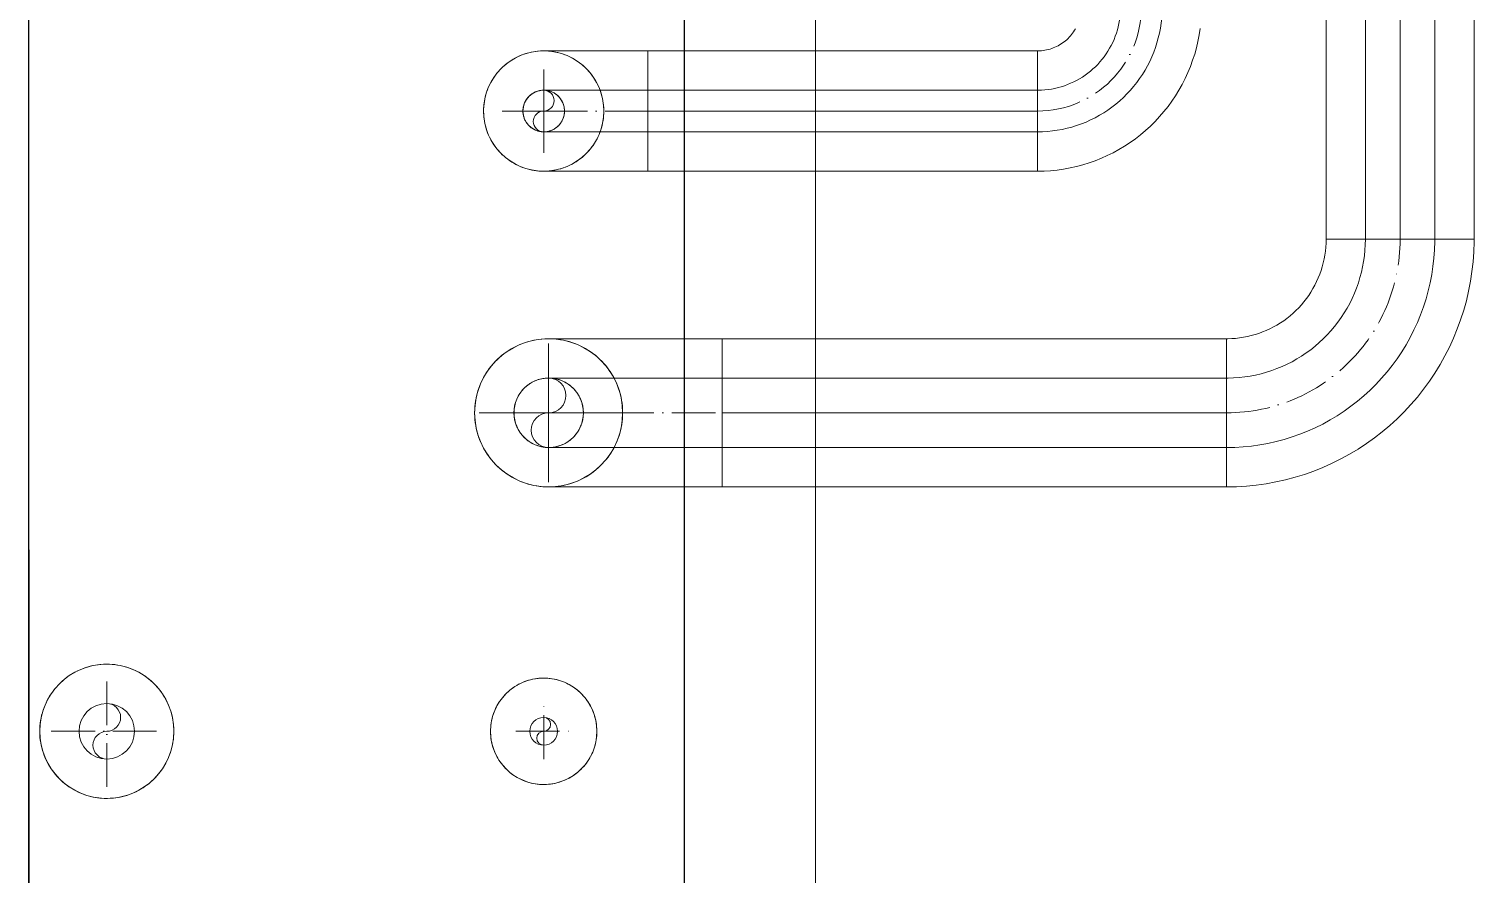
# Model space of a CAD drawing. Header units: millimetres. Extents: x -88595 to 880822, y -1054509 to -148035.
# Drawn here: x 416583.3 to 416914, y -273631.1 to -273437.8 of the extents above; entities that cross this region are included whole.
import ezdxf

# ---------------------------------------------------------------- set-up
doc = ezdxf.new("R2010")
doc.units = ezdxf.units.MM
for name, pattern in [('$0$ADSK_Осевая', [14, 10, -2, 0, -2]), ('$7$ADSK_Осевая', [14, 10, -2, 0, -2]), ('$8$ADSK_Осевая', [14, 10, -2, 0, -2]), ('ADSK_Линия сетки', [25, 20, -2.5, 0, -2.5])]:
    doc.linetypes.add(name, pattern=pattern)
for name, color, linetype, lineweight in [('Изоляция', 7, 'Continuous', 18), ('Оборудование', 7, 'Continuous', 18), ('Оси', 7, 'Continuous', 9), ('Трубопровод', 7, 'Continuous', 18), ('Трубопроводы', 7, 'Continuous', 18)]:
    doc.layers.add(name, color=color, linetype=linetype, lineweight=lineweight)
doc.layers.add('П4', color=1, linetype='Continuous')

# ---------------------------------------------------------------- blocks, each defined once
blk = doc.blocks.new('$0$ADSK_МедьПайка_Отвод-гнутая труба - Отвод _гнутая труба_-V39-В_Координация_3 этаж ОВ3')
at = {"layer": 'Трубопроводы', "color": 190, "true_color": 0x8000ff}
for p, q in [((8020.22, 24339.32), (8020.22, 24334.56)), ((8020.22, 24334.56), (8020.22, 24329.8))]:
    blk.add_line(p, q, dxfattribs=at)
at = {"layer": 'Трубопроводы', "color": 190, "true_color": 0x8000ff, "flags": 128}
for points in [[(8020.22, 24339.32), (8021.18, 24339.32), (8022.13, 24339.32), (8023.07, 24339.32), (8024.02, 24339.32), (8024.95, 24339.32), (8025.88, 24339.32), (8026.8, 24339.32), (8027.71, 24339.32), (8028.61, 24339.32), (8029.49, 24339.32), (8030.36, 24339.32), (8031.22, 24339.32), (8032.05, 24339.32), (8032.87, 24339.32), (8033.66, 24339.32), (8034.44, 24339.32), (8035.19, 24339.32), (8035.92, 24339.32), (8036.62, 24339.32), (8037.3, 24339.32), (8037.95, 24339.32), (8038.57, 24339.32), (8039.16, 24339.32), (8039.72, 24339.32), (8040.25, 24339.32), (8040.75, 24339.32), (8041.22, 24339.32), (8041.65, 24339.32), (8042.04, 24339.32), (8042.41, 24339.32), (8042.73, 24339.32), (8043.03, 24339.32), (8043.28, 24339.32), (8043.5, 24339.32), (8043.68, 24339.32), (8043.82, 24339.32), (8043.93, 24339.32), (8043.99, 24339.32), (8044.02, 24339.32)], [(8039.26, 24334.56), (8039.27, 24334.75), (8039.28, 24334.94), (8039.3, 24335.13), (8039.33, 24335.32), (8039.36, 24335.51), (8039.4, 24335.69), (8039.45, 24335.88), (8039.51, 24336.06), (8039.57, 24336.24), (8039.64, 24336.42), (8039.72, 24336.59), (8039.8, 24336.76), (8039.89, 24336.93), (8039.99, 24337.09), (8040.1, 24337.25), (8040.21, 24337.4), (8040.32, 24337.55), (8040.45, 24337.7), (8040.57, 24337.84), (8040.71, 24337.98), (8040.85, 24338.11), (8040.99, 24338.23), (8041.14, 24338.35), (8041.29, 24338.46), (8041.45, 24338.57), (8041.62, 24338.67), (8041.78, 24338.76), (8041.95, 24338.85), (8042.12, 24338.93), (8042.3, 24339), (8042.48, 24339.06), (8042.66, 24339.12), (8042.84, 24339.17), (8043.03, 24339.22), (8043.22, 24339.25), (8043.4, 24339.28), (8043.59, 24339.3), (8043.78, 24339.32), (8043.97, 24339.32), (8044.02, 24339.32)], [(8044.02, 24339.32), (8044.22, 24339.32), (8044.41, 24339.31), (8044.59, 24339.29), (8044.78, 24339.26), (8044.97, 24339.23), (8045.16, 24339.19), (8045.34, 24339.14), (8045.52, 24339.08), (8045.7, 24339.02), (8045.88, 24338.95), (8046.05, 24338.87), (8046.22, 24338.78), (8046.39, 24338.69), (8046.55, 24338.59), (8046.71, 24338.49), (8046.87, 24338.38), (8047.02, 24338.26), (8047.16, 24338.14), (8047.3, 24338.01), (8047.44, 24337.88), (8047.57, 24337.74), (8047.69, 24337.59), (8047.81, 24337.45), (8047.92, 24337.29), (8048.03, 24337.13), (8048.13, 24336.97), (8048.22, 24336.81), (8048.31, 24336.64), (8048.39, 24336.46), (8048.46, 24336.29), (8048.53, 24336.11), (8048.59, 24335.93), (8048.64, 24335.74), (8048.68, 24335.56), (8048.72, 24335.37), (8048.74, 24335.18), (8048.77, 24334.99), (8048.78, 24334.8), (8048.78, 24334.61), (8048.78, 24334.56)], [(8044.02, 24329.8), (8043.83, 24329.81), (8043.64, 24329.82), (8043.46, 24329.84), (8043.27, 24329.86), (8043.08, 24329.9), (8042.89, 24329.94), (8042.71, 24329.99), (8042.53, 24330.04), (8042.35, 24330.11), (8042.17, 24330.18), (8042, 24330.25), (8041.83, 24330.34), (8041.66, 24330.43), (8041.5, 24330.53), (8041.34, 24330.63), (8041.18, 24330.74), (8041.03, 24330.86), (8040.89, 24330.98), (8040.75, 24331.11), (8040.61, 24331.25), (8040.48, 24331.38), (8040.36, 24331.53), (8040.24, 24331.68), (8040.13, 24331.83), (8040.02, 24331.99), (8039.92, 24332.15), (8039.83, 24332.32), (8039.74, 24332.49), (8039.66, 24332.66), (8039.59, 24332.84), (8039.52, 24333.02), (8039.46, 24333.2), (8039.41, 24333.38), (8039.37, 24333.57), (8039.33, 24333.75), (8039.31, 24333.94), (8039.28, 24334.13), (8039.27, 24334.32), (8039.27, 24334.51), (8039.26, 24334.56)], [(8048.78, 24334.56), (8048.78, 24334.37), (8048.77, 24334.18), (8048.75, 24333.99), (8048.72, 24333.8), (8048.69, 24333.62), (8048.65, 24333.43), (8048.6, 24333.25), (8048.54, 24333.06), (8048.48, 24332.88), (8048.41, 24332.71), (8048.33, 24332.53), (8048.25, 24332.36), (8048.16, 24332.2), (8048.06, 24332.03), (8047.95, 24331.87), (8047.84, 24331.72), (8047.73, 24331.57), (8047.6, 24331.42), (8047.48, 24331.28), (8047.34, 24331.15), (8047.2, 24331.02), (8047.06, 24330.89), (8046.91, 24330.77), (8046.75, 24330.66), (8046.6, 24330.56), (8046.43, 24330.46), (8046.27, 24330.36), (8046.1, 24330.28), (8045.93, 24330.2), (8045.75, 24330.13), (8045.57, 24330.06), (8045.39, 24330), (8045.21, 24329.95), (8045.02, 24329.91), (8044.83, 24329.87), (8044.65, 24329.84), (8044.46, 24329.82), (8044.27, 24329.81), (8044.08, 24329.8), (8044.02, 24329.8)], [(8044.02, 24329.8), (8044.01, 24329.8), (8043.95, 24329.8), (8043.85, 24329.8), (8043.72, 24329.8), (8043.55, 24329.8), (8043.34, 24329.8), (8043.1, 24329.8), (8042.82, 24329.8), (8042.5, 24329.8), (8042.15, 24329.8), (8041.76, 24329.8), (8041.34, 24329.8), (8040.88, 24329.8), (8040.39, 24329.8), (8039.87, 24329.8), (8039.31, 24329.8), (8038.73, 24329.8), (8038.12, 24329.8), (8037.48, 24329.8), (8036.81, 24329.8), (8036.11, 24329.8), (8035.39, 24329.8), (8034.64, 24329.8), (8033.87, 24329.8), (8033.08, 24329.8), (8032.27, 24329.8), (8031.44, 24329.8), (8030.59, 24329.8), (8029.73, 24329.8), (8028.85, 24329.8), (8027.96, 24329.8), (8027.05, 24329.8), (8026.13, 24329.8), (8025.2, 24329.8), (8024.27, 24329.8), (8023.33, 24329.8), (8022.38, 24329.8), (8021.43, 24329.8), (8020.48, 24329.8), (8020.22, 24329.8)]]:
    blk.add_lwpolyline(points, dxfattribs=at)
at = {"layer": 'Трубопроводы', "color": 190, "true_color": 0x8000ff}
for start, end in [(0, 180), (180, 0)]:
    blk.add_arc((8044.02, 24334.56), 4.76, start, end, dxfattribs=at)
blk = doc.blocks.new('$0$ADSK_МедьПайка_Отвод-гнутая труба - Отвод _гнутая труба_-V35-В_Координация_3 этаж ОВ3')
at = {"layer": 'Трубопроводы', "color": 190, "true_color": 0x8000ff}
for p, q in [((4.76, 23.8), (-4.76, 23.8)), ((4.76, 23.8), (-4.76, 23.8)), ((-23.8, 4.76), (-23.8, -4.76)), ((-23.8, 4.76), (-23.8, -4.76))]:
    blk.add_line(p, q, dxfattribs=at)
at = {"layer": 'Трубопроводы', "color": 190, "true_color": 0x8000ff, "flags": 128}
for points in [[(-23.8, -4.76), (-22.66, -4.74), (-21.52, -4.67), (-20.38, -4.55), (-19.25, -4.4), (-18.13, -4.19), (-17.01, -3.94), (-15.91, -3.65), (-14.82, -3.31), (-13.74, -2.93), (-12.68, -2.51), (-11.64, -2.04), (-10.61, -1.53), (-9.61, -0.98), (-8.63, -0.4), (-7.67, 0.23), (-6.74, 0.89), (-5.84, 1.59), (-4.97, 2.33), (-4.12, 3.1), (-3.31, 3.9), (-2.53, 4.74), (-1.79, 5.6), (-1.08, 6.5), (-0.4, 7.42), (0.23, 8.37), (0.83, 9.34), (1.39, 10.34), (1.91, 11.36), (2.38, 12.39), (2.82, 13.45), (3.21, 14.52), (3.56, 15.61), (3.87, 16.71), (4.13, 17.82), (4.34, 18.95), (4.52, 20.08), (4.64, 21.21), (4.72, 22.35), (4.76, 23.49), (4.76, 23.8)], [(-4.76, 23.8), (-4.78, 23.04), (-4.82, 22.28), (-4.9, 21.52), (-5, 20.77), (-5.14, 20.02), (-5.31, 19.27), (-5.5, 18.54), (-5.73, 17.81), (-5.98, 17.09), (-6.26, 16.39), (-6.57, 15.69), (-6.91, 15.01), (-7.28, 14.34), (-7.67, 13.69), (-8.09, 13.05), (-8.53, 12.43), (-9, 11.83), (-9.49, 11.25), (-10, 10.68), (-10.53, 10.14), (-11.09, 9.62), (-11.67, 9.13), (-12.27, 8.65), (-12.88, 8.2), (-13.51, 7.78), (-14.16, 7.38), (-14.83, 7.01), (-15.5, 6.66), (-16.2, 6.34), (-16.9, 6.05), (-17.62, 5.79), (-18.34, 5.56), (-19.07, 5.36), (-19.82, 5.18), (-20.56, 5.04), (-21.32, 4.92), (-22.07, 4.84), (-22.83, 4.78), (-23.59, 4.76), (-23.8, 4.76)]]:
    blk.add_lwpolyline(points, dxfattribs=at)
blk = doc.blocks.new('$0$ADSK_МедьПайка_Отвод-гнутая труба - Отвод _гнутая труба_-V40-В_Координация_3 этаж ОВ3')
at = {"layer": 'Трубопроводы', "color": 134, "true_color": 0x00a6a6}
for p, q in [((7964.32, 24272.5), (7964.32, 24264.56)), ((7964.32, 24264.56), (7964.32, 24256.62))]:
    blk.add_line(p, q, dxfattribs=at)
at = {"layer": 'Трубопроводы', "color": 134, "true_color": 0x00a6a6, "flags": 128}
for points in [[(7964.32, 24272.5), (7965.91, 24272.5), (7967.5, 24272.5), (7969.08, 24272.5), (7970.65, 24272.5), (7972.21, 24272.5), (7973.76, 24272.5), (7975.3, 24272.5), (7976.81, 24272.5), (7978.31, 24272.5), (7979.78, 24272.5), (7981.23, 24272.5), (7982.66, 24272.5), (7984.05, 24272.5), (7985.41, 24272.5), (7986.74, 24272.5), (7988.03, 24272.5), (7989.29, 24272.5), (7990.5, 24272.5), (7991.68, 24272.5), (7992.8, 24272.5), (7993.89, 24272.5), (7994.92, 24272.5), (7995.91, 24272.5), (7996.85, 24272.5), (7997.73, 24272.5), (7998.56, 24272.5), (7999.34, 24272.5), (8000.06, 24272.5), (8000.72, 24272.5), (8001.33, 24272.5), (8001.87, 24272.5), (8002.36, 24272.5), (8002.78, 24272.5), (8003.15, 24272.5), (8003.45, 24272.5), (8003.69, 24272.5), (8003.86, 24272.5), (8003.97, 24272.5), (8004.02, 24272.5)], [(7996.08, 24264.56), (7996.09, 24264.88), (7996.11, 24265.2), (7996.14, 24265.51), (7996.19, 24265.83), (7996.24, 24266.14), (7996.31, 24266.45), (7996.39, 24266.76), (7996.49, 24267.06), (7996.59, 24267.36), (7996.71, 24267.65), (7996.84, 24267.94), (7996.98, 24268.23), (7997.13, 24268.51), (7997.3, 24268.78), (7997.47, 24269.04), (7997.66, 24269.3), (7997.85, 24269.55), (7998.06, 24269.8), (7998.27, 24270.03), (7998.49, 24270.26), (7998.73, 24270.47), (7998.97, 24270.68), (7999.21, 24270.88), (7999.47, 24271.07), (7999.73, 24271.24), (8000.01, 24271.41), (8000.28, 24271.56), (8000.57, 24271.71), (8000.85, 24271.84), (8001.15, 24271.96), (8001.45, 24272.07), (8001.75, 24272.17), (8002.05, 24272.25), (8002.36, 24272.33), (8002.68, 24272.39), (8002.99, 24272.43), (8003.3, 24272.47), (8003.62, 24272.49), (8003.94, 24272.5), (8004.02, 24272.5)], [(8004.02, 24272.5), (8004.34, 24272.5), (8004.66, 24272.48), (8004.98, 24272.44), (8005.29, 24272.4), (8005.6, 24272.34), (8005.91, 24272.27), (8006.22, 24272.19), (8006.52, 24272.1), (8006.82, 24271.99), (8007.12, 24271.87), (8007.41, 24271.75), (8007.69, 24271.6), (8007.97, 24271.45), (8008.24, 24271.29), (8008.51, 24271.11), (8008.77, 24270.93), (8009.02, 24270.74), (8009.26, 24270.53), (8009.49, 24270.32), (8009.72, 24270.09), (8009.94, 24269.86), (8010.14, 24269.62), (8010.34, 24269.37), (8010.53, 24269.12), (8010.71, 24268.85), (8010.87, 24268.58), (8011.03, 24268.3), (8011.17, 24268.02), (8011.3, 24267.73), (8011.43, 24267.44), (8011.53, 24267.14), (8011.63, 24266.84), (8011.72, 24266.53), (8011.79, 24266.22), (8011.85, 24265.91), (8011.9, 24265.6), (8011.93, 24265.28), (8011.95, 24264.96), (8011.96, 24264.65), (8011.96, 24264.56)], [(8004.02, 24256.62), (8003.71, 24256.63), (8003.39, 24256.65), (8003.07, 24256.68), (8002.76, 24256.72), (8002.45, 24256.78), (8002.14, 24256.85), (8001.83, 24256.93), (8001.53, 24257.02), (8001.23, 24257.13), (8000.93, 24257.25), (8000.64, 24257.38), (8000.36, 24257.52), (8000.08, 24257.67), (7999.81, 24257.83), (7999.54, 24258.01), (7999.28, 24258.19), (7999.03, 24258.39), (7998.79, 24258.59), (7998.55, 24258.81), (7998.33, 24259.03), (7998.11, 24259.26), (7997.91, 24259.5), (7997.71, 24259.75), (7997.52, 24260.01), (7997.34, 24260.27), (7997.18, 24260.54), (7997.02, 24260.82), (7996.88, 24261.1), (7996.75, 24261.39), (7996.62, 24261.68), (7996.52, 24261.98), (7996.42, 24262.28), (7996.33, 24262.59), (7996.26, 24262.9), (7996.2, 24263.21), (7996.15, 24263.53), (7996.12, 24263.84), (7996.1, 24264.16), (7996.09, 24264.48), (7996.08, 24264.56)], [(8011.96, 24264.56), (8011.96, 24264.24), (8011.94, 24263.93), (8011.91, 24263.61), (8011.86, 24263.3), (8011.81, 24262.98), (8011.74, 24262.67), (8011.66, 24262.37), (8011.56, 24262.06), (8011.46, 24261.76), (8011.34, 24261.47), (8011.21, 24261.18), (8011.07, 24260.89), (8010.92, 24260.62), (8010.75, 24260.34), (8010.58, 24260.08), (8010.39, 24259.82), (8010.2, 24259.57), (8009.99, 24259.33), (8009.78, 24259.09), (8009.56, 24258.87), (8009.32, 24258.65), (8009.08, 24258.44), (8008.84, 24258.24), (8008.58, 24258.06), (8008.31, 24257.88), (8008.04, 24257.71), (8007.77, 24257.56), (8007.48, 24257.41), (8007.2, 24257.28), (8006.9, 24257.16), (8006.6, 24257.05), (8006.3, 24256.95), (8006, 24256.87), (8005.69, 24256.8), (8005.37, 24256.74), (8005.06, 24256.69), (8004.74, 24256.65), (8004.43, 24256.63), (8004.11, 24256.62), (8004.02, 24256.62)], [(8004.02, 24256.62), (8003.99, 24256.62), (8003.9, 24256.62), (8003.74, 24256.62), (8003.52, 24256.62), (8003.23, 24256.62), (8002.89, 24256.62), (8002.48, 24256.62), (8002.01, 24256.62), (8001.48, 24256.62), (8000.89, 24256.62), (8000.24, 24256.62), (7999.54, 24256.62), (7998.78, 24256.62), (7997.96, 24256.62), (7997.09, 24256.62), (7996.17, 24256.62), (7995.19, 24256.62), (7994.17, 24256.62), (7993.1, 24256.62), (7991.98, 24256.62), (7990.82, 24256.62), (7989.62, 24256.62), (7988.38, 24256.62), (7987.09, 24256.62), (7985.77, 24256.62), (7984.42, 24256.62), (7983.04, 24256.62), (7981.62, 24256.62), (7980.18, 24256.62), (7978.71, 24256.62), (7977.22, 24256.62), (7975.71, 24256.62), (7974.18, 24256.62), (7972.63, 24256.62), (7971.07, 24256.62), (7969.5, 24256.62), (7967.92, 24256.62), (7966.34, 24256.62), (7964.75, 24256.62), (7964.32, 24256.62)]]:
    blk.add_lwpolyline(points, dxfattribs=at)
at = {"layer": 'Трубопроводы', "color": 134, "true_color": 0x00a6a6}
for start, end in [(0, 180), (180, 0)]:
    blk.add_arc((8004.02, 24264.56), 7.94, start, end, dxfattribs=at)
blk = doc.blocks.new('$0$ADSK_МедьПайка_Отвод-гнутая труба - Отвод _гнутая труба_-V37-В_Координация_3 этаж ОВ3')
at = {"layer": 'Трубопроводы', "color": 134, "true_color": 0x00a6a6}
for p, q in [((7.94, 39.7), (-7.94, 39.7)), ((7.94, 39.7), (-7.94, 39.7)), ((-39.7, 7.94), (-39.7, -7.94)), ((-39.7, 7.94), (-39.7, -7.94))]:
    blk.add_line(p, q, dxfattribs=at)
at = {"layer": 'Трубопроводы', "color": 134, "true_color": 0x00a6a6, "flags": 128}
for points in [[(-39.7, -7.94), (-37.79, -7.9), (-35.89, -7.79), (-34, -7.6), (-32.11, -7.33), (-30.24, -6.99), (-28.38, -6.57), (-26.53, -6.08), (-24.71, -5.52), (-22.92, -4.89), (-21.15, -4.18), (-19.41, -3.4), (-17.7, -2.56), (-16.03, -1.64), (-14.39, -0.66), (-12.8, 0.38), (-11.25, 1.49), (-9.74, 2.66), (-8.29, 3.88), (-6.88, 5.17), (-5.53, 6.51), (-4.23, 7.9), (-2.98, 9.35), (-1.8, 10.84), (-0.67, 12.38), (0.39, 13.96), (1.38, 15.58), (2.32, 17.25), (3.18, 18.94), (3.98, 20.68), (4.7, 22.44), (5.36, 24.23), (5.94, 26.04), (6.45, 27.88), (6.89, 29.73), (7.25, 31.6), (7.53, 33.49), (7.74, 35.38), (7.88, 37.28), (7.94, 39.19), (7.94, 39.7)], [(-7.94, 39.7), (-7.97, 38.43), (-8.04, 37.16), (-8.17, 35.9), (-8.35, 34.64), (-8.57, 33.39), (-8.85, 32.15), (-9.18, 30.92), (-9.55, 29.71), (-9.98, 28.51), (-10.45, 27.33), (-10.97, 26.17), (-11.53, 25.03), (-12.14, 23.92), (-12.79, 22.83), (-13.49, 21.77), (-14.23, 20.73), (-15, 19.73), (-15.82, 18.76), (-16.68, 17.82), (-17.57, 16.92), (-18.5, 16.05), (-19.46, 15.22), (-20.46, 14.43), (-21.49, 13.68), (-22.54, 12.97), (-23.62, 12.31), (-24.73, 11.69), (-25.86, 11.11), (-27.02, 10.58), (-28.19, 10.1), (-29.38, 9.66), (-30.59, 9.27), (-31.82, 8.93), (-33.05, 8.64), (-34.3, 8.4), (-35.56, 8.21), (-36.82, 8.07), (-38.09, 7.98), (-39.36, 7.94), (-39.7, 7.94)]]:
    blk.add_lwpolyline(points, dxfattribs=at)
blk = doc.blocks.new('3 этаж')
at = {"layer": 'Оси', "linetype": 'ADSK_Линия сетки', "ltscale": 100}
blk.add_line((428643.9, 695924.5), (428643.9, 629947.73), dxfattribs=at)

msp = doc.modelspace()

# ---------------------------------------------------------------- linework, layer by layer
at = {"layer": 'Изоляция', "color": 134, "true_color": 0x00a6a6}
for p, q in [((416880.14, -272999), (416880.14, -273485.91)), ((416914.02, -273485.91), (416914.02, -273000.59)), ((416880.14, -273485.91), (416914.02, -273485.91)), ((416857.38, -273508.67), (416741.91, -273508.67)), ((416741.91, -273508.67), (416741.91, -273542.55)), ((416857.38, -273542.55), (416857.38, -273508.67)), ((416741.91, -273542.55), (416857.38, -273542.55))]:
    msp.add_line(p, q, dxfattribs=at)
at = {"layer": 'Изоляция', "color": 190, "true_color": 0x8000ff}
for p, q in [((416814.08, -273442.84), (416724.88, -273442.84)), ((416724.88, -273442.84), (416724.88, -273470.36)), ((416814.08, -273470.36), (416814.08, -273442.84)), ((416724.88, -273470.36), (416814.08, -273470.36))]:
    msp.add_line(p, q, dxfattribs=at)
at = {"layer": 'Изоляция', "color": 190, "true_color": 0x8000ff, "flags": 128}
for points in [[(416814.08, -273470.36), (416815.59, -273470.33), (416817.09, -273470.24), (416818.58, -273470.09), (416820.07, -273469.88), (416821.55, -273469.61), (416823.01, -273469.29), (416824.46, -273468.9), (416825.9, -273468.46), (416827.32, -273467.95), (416828.71, -273467.4), (416830.08, -273466.78), (416831.43, -273466.12), (416832.75, -273465.4), (416834.04, -273464.63), (416835.29, -273463.8), (416836.52, -273462.93), (416837.7, -273462.01), (416838.85, -273461.04), (416839.96, -273460.03), (416841.03, -273458.97), (416842.05, -273457.87), (416843.03, -273456.73), (416843.97, -273455.56), (416844.85, -273454.34), (416845.69, -273453.1), (416846.48, -273451.82), (416847.21, -273450.51), (416847.89, -273449.17), (416848.52, -273447.8), (416849.09, -273446.41), (416849.61, -273445), (416850.07, -273443.57), (416850.47, -273442.12), (416850.81, -273440.66), (416851.1, -273439.19), (416851.32, -273437.7)], [(416822.8, -273437.79), (416822.59, -273438.14), (416822.37, -273438.47), (416822.14, -273438.8), (416821.89, -273439.12), (416821.63, -273439.42), (416821.36, -273439.72), (416821.08, -273440), (416820.79, -273440.28), (416820.48, -273440.54), (416820.17, -273440.79), (416819.84, -273441.03), (416819.51, -273441.25), (416819.17, -273441.46), (416818.82, -273441.66), (416818.46, -273441.84), (416818.09, -273442.01), (416817.72, -273442.16), (416817.35, -273442.3), (416816.96, -273442.42), (416816.58, -273442.53), (416816.19, -273442.62), (416815.79, -273442.7), (416815.39, -273442.76), (416815, -273442.8), (416814.59, -273442.83), (416814.19, -273442.84), (416814.08, -273442.84)], [(416687.32, -273456.6), (416687.33, -273456.05), (416687.36, -273455.5), (416687.42, -273454.96), (416687.49, -273454.41), (416687.59, -273453.87), (416687.71, -273453.33), (416687.85, -273452.8), (416688.02, -273452.27), (416688.2, -273451.76), (416688.4, -273451.24), (416688.63, -273450.74), (416688.87, -273450.25), (416689.14, -273449.77), (416689.42, -273449.29), (416689.72, -273448.83), (416690.04, -273448.39), (416690.38, -273447.95), (416690.73, -273447.53), (416691.1, -273447.12), (416691.49, -273446.73), (416691.89, -273446.36), (416692.31, -273446), (416692.74, -273445.66), (416693.19, -273445.33), (416693.64, -273445.02), (416694.11, -273444.74), (416694.59, -273444.47), (416695.08, -273444.22), (416695.58, -273443.99), (416696.09, -273443.78), (416696.61, -273443.59), (416697.13, -273443.42), (416697.66, -273443.27), (416698.2, -273443.15), (416698.74, -273443.04), (416699.28, -273442.96), (416699.83, -273442.9), (416700.38, -273442.86), (416700.93, -273442.84), (416701.08, -273442.84)], [(416701.08, -273442.84), (416701.63, -273442.85), (416702.18, -273442.89), (416702.73, -273442.94), (416703.27, -273443.02), (416703.81, -273443.12), (416704.35, -273443.24), (416704.88, -273443.38), (416705.41, -273443.54), (416705.93, -273443.72), (416706.44, -273443.93), (416706.94, -273444.15), (416707.43, -273444.4), (416707.92, -273444.66), (416708.39, -273444.94), (416708.85, -273445.25), (416709.3, -273445.57), (416709.73, -273445.9), (416710.15, -273446.26), (416710.56, -273446.63), (416710.95, -273447.02), (416711.32, -273447.42), (416711.68, -273447.84), (416712.03, -273448.27), (416712.35, -273448.71), (416712.66, -273449.17), (416712.95, -273449.64), (416713.21, -273450.12), (416713.46, -273450.61), (416713.69, -273451.11), (416713.9, -273451.62), (416714.09, -273452.13), (416714.26, -273452.66), (416714.41, -273453.19), (416714.53, -273453.72), (416714.64, -273454.26), (416714.72, -273454.81), (416714.78, -273455.35), (416714.82, -273455.9), (416714.84, -273456.45), (416714.84, -273456.6)], [(416701.08, -273442.84), (416701.1, -273442.84), (416701.15, -273442.84), (416701.25, -273442.84), (416701.38, -273442.84), (416701.55, -273442.84), (416701.76, -273442.84), (416702.01, -273442.84), (416702.29, -273442.84), (416702.6, -273442.84), (416702.96, -273442.84), (416703.35, -273442.84), (416703.77, -273442.84), (416704.22, -273442.84), (416704.71, -273442.84), (416705.24, -273442.84), (416705.79, -273442.84), (416706.37, -273442.84), (416706.99, -273442.84), (416707.63, -273442.84), (416708.3, -273442.84), (416708.99, -273442.84), (416709.71, -273442.84), (416710.46, -273442.84), (416711.23, -273442.84), (416712.02, -273442.84), (416712.83, -273442.84), (416713.66, -273442.84), (416714.51, -273442.84), (416715.37, -273442.84), (416716.25, -273442.84), (416717.15, -273442.84), (416718.05, -273442.84), (416718.97, -273442.84), (416719.9, -273442.84), (416720.83, -273442.84), (416721.77, -273442.84), (416722.72, -273442.84), (416723.67, -273442.84), (416724.62, -273442.84), (416724.88, -273442.84)], [(416701.08, -273470.36), (416700.53, -273470.35), (416699.98, -273470.32), (416699.43, -273470.26), (416698.89, -273470.19), (416698.34, -273470.09), (416697.81, -273469.97), (416697.28, -273469.83), (416696.75, -273469.66), (416696.23, -273469.48), (416695.72, -273469.28), (416695.22, -273469.05), (416694.72, -273468.81), (416694.24, -273468.54), (416693.77, -273468.26), (416693.31, -273467.96), (416692.86, -273467.64), (416692.43, -273467.3), (416692.01, -273466.95), (416691.6, -273466.58), (416691.21, -273466.19), (416690.83, -273465.79), (416690.47, -273465.37), (416690.13, -273464.94), (416689.81, -273464.49), (416689.5, -273464.04), (416689.21, -273463.57), (416688.94, -273463.09), (416688.69, -273462.6), (416688.46, -273462.1), (416688.25, -273461.59), (416688.06, -273461.07), (416687.9, -273460.55), (416687.75, -273460.02), (416687.62, -273459.48), (416687.52, -273458.94), (416687.44, -273458.4), (416687.38, -273457.85), (416687.34, -273457.3), (416687.32, -273456.75), (416687.32, -273456.6)], [(416714.84, -273456.6), (416714.83, -273457.15), (416714.79, -273457.7), (416714.74, -273458.25), (416714.66, -273458.79), (416714.56, -273459.34), (416714.44, -273459.87), (416714.3, -273460.41), (416714.14, -273460.93), (416713.96, -273461.45), (416713.75, -273461.96), (416713.53, -273462.46), (416713.28, -273462.96), (416713.02, -273463.44), (416712.74, -273463.91), (416712.44, -273464.37), (416712.12, -273464.82), (416711.78, -273465.25), (416711.42, -273465.68), (416711.05, -273466.08), (416710.67, -273466.47), (416710.26, -273466.85), (416709.85, -273467.21), (416709.41, -273467.55), (416708.97, -273467.87), (416708.51, -273468.18), (416708.04, -273468.47), (416707.56, -273468.74), (416707.07, -273468.99), (416706.57, -273469.22), (416706.06, -273469.43), (416705.55, -273469.62), (416705.02, -273469.78), (416704.49, -273469.93), (416703.96, -273470.06), (416703.42, -273470.16), (416702.87, -273470.24), (416702.33, -273470.31), (416701.78, -273470.34), (416701.23, -273470.36), (416701.08, -273470.36)], [(416724.88, -273470.36), (416723.93, -273470.36), (416722.98, -273470.36), (416722.03, -273470.36), (416721.09, -273470.36), (416720.15, -273470.36), (416719.22, -273470.36), (416718.3, -273470.36), (416717.39, -273470.36), (416716.49, -273470.36), (416715.61, -273470.36), (416714.74, -273470.36), (416713.89, -273470.36), (416713.05, -273470.36), (416712.24, -273470.36), (416711.44, -273470.36), (416710.67, -273470.36), (416709.91, -273470.36), (416709.19, -273470.36), (416708.48, -273470.36), (416707.81, -273470.36), (416707.16, -273470.36), (416706.53, -273470.36), (416705.94, -273470.36), (416705.38, -273470.36), (416704.85, -273470.36), (416704.35, -273470.36), (416703.89, -273470.36), (416703.46, -273470.36), (416703.06, -273470.36), (416702.7, -273470.36), (416702.37, -273470.36), (416702.08, -273470.36), (416701.82, -273470.36), (416701.61, -273470.36), (416701.42, -273470.36), (416701.28, -273470.36), (416701.18, -273470.36), (416701.11, -273470.36), (416701.08, -273470.36)], [(416688.9, -273598.44), (416688.91, -273597.95), (416688.94, -273597.47), (416688.99, -273596.98), (416689.06, -273596.5), (416689.15, -273596.02), (416689.25, -273595.55), (416689.38, -273595.08), (416689.52, -273594.61), (416689.68, -273594.15), (416689.86, -273593.7), (416690.06, -273593.26), (416690.28, -273592.82), (416690.51, -273592.39), (416690.76, -273591.97), (416691.03, -273591.57), (416691.31, -273591.17), (416691.61, -273590.79), (416691.93, -273590.41), (416692.25, -273590.05), (416692.6, -273589.71), (416692.95, -273589.38), (416693.32, -273589.06), (416693.7, -273588.76), (416694.1, -273588.47), (416694.5, -273588.2), (416694.92, -273587.94), (416695.34, -273587.7), (416695.77, -273587.48), (416696.22, -273587.28), (416696.67, -273587.09), (416697.12, -273586.93), (416697.59, -273586.78), (416698.06, -273586.65), (416698.53, -273586.54), (416699.01, -273586.44), (416699.49, -273586.37), (416699.97, -273586.32), (416700.46, -273586.28), (416700.95, -273586.27), (416701.08, -273586.27)], [(416701.08, -273586.27), (416701.57, -273586.28), (416702.05, -273586.31), (416702.54, -273586.35), (416703.02, -273586.42), (416703.5, -273586.51), (416703.97, -273586.62), (416704.44, -273586.74), (416704.91, -273586.88), (416705.37, -273587.05), (416705.82, -273587.23), (416706.26, -273587.43), (416706.7, -273587.64), (416707.13, -273587.88), (416707.55, -273588.13), (416707.95, -273588.39), (416708.35, -273588.68), (416708.73, -273588.97), (416709.11, -273589.29), (416709.47, -273589.62), (416709.81, -273589.96), (416710.14, -273590.32), (416710.46, -273590.68), (416710.76, -273591.07), (416711.05, -273591.46), (416711.32, -273591.86), (416711.58, -273592.28), (416711.82, -273592.7), (416712.04, -273593.14), (416712.24, -273593.58), (416712.43, -273594.03), (416712.59, -273594.49), (416712.74, -273594.95), (416712.87, -273595.42), (416712.98, -273595.89), (416713.08, -273596.37), (416713.15, -273596.85), (416713.2, -273597.34), (416713.24, -273597.82), (416713.25, -273598.31), (416713.25, -273598.44)], [(416701.08, -273610.62), (416700.59, -273610.61), (416700.11, -273610.58), (416699.62, -273610.53), (416699.14, -273610.46), (416698.66, -273610.37), (416698.18, -273610.27), (416697.71, -273610.14), (416697.25, -273610), (416696.79, -273609.84), (416696.34, -273609.66), (416695.89, -273609.46), (416695.46, -273609.24), (416695.03, -273609.01), (416694.61, -273608.76), (416694.2, -273608.49), (416693.81, -273608.21), (416693.42, -273607.91), (416693.05, -273607.59), (416692.69, -273607.27), (416692.34, -273606.92), (416692.01, -273606.57), (416691.69, -273606.2), (416691.39, -273605.82), (416691.1, -273605.42), (416690.83, -273605.02), (416690.58, -273604.6), (416690.34, -273604.18), (416690.12, -273603.75), (416689.92, -273603.3), (416689.73, -273602.85), (416689.56, -273602.4), (416689.41, -273601.93), (416689.28, -273601.46), (416689.17, -273600.99), (416689.08, -273600.51), (416689.01, -273600.03), (416688.95, -273599.55), (416688.92, -273599.06), (416688.9, -273598.57), (416688.9, -273598.44)], [(416713.25, -273598.44), (416713.24, -273598.93), (416713.21, -273599.41), (416713.17, -273599.9), (416713.1, -273600.38), (416713.01, -273600.86), (416712.9, -273601.34), (416712.78, -273601.81), (416712.64, -273602.27), (416712.47, -273602.73), (416712.29, -273603.18), (416712.09, -273603.63), (416711.88, -273604.06), (416711.64, -273604.49), (416711.39, -273604.91), (416711.13, -273605.32), (416710.84, -273605.71), (416710.55, -273606.1), (416710.23, -273606.47), (416709.9, -273606.83), (416709.56, -273607.18), (416709.2, -273607.51), (416708.84, -273607.83), (416708.45, -273608.13), (416708.06, -273608.42), (416707.66, -273608.69), (416707.24, -273608.94), (416706.82, -273609.18), (416706.38, -273609.4), (416705.94, -273609.6), (416705.49, -273609.79), (416705.03, -273609.96), (416704.57, -273610.11), (416704.1, -273610.24), (416703.63, -273610.35), (416703.15, -273610.44), (416702.67, -273610.51), (416702.18, -273610.57), (416701.7, -273610.6), (416701.21, -273610.62), (416701.08, -273610.62)]]:
    msp.add_lwpolyline(points, dxfattribs=at)
at = {"layer": 'Изоляция', "color": 134, "true_color": 0x00a6a6, "flags": 128}
for points in [[(416857.38, -273542.55), (416859.65, -273542.51), (416861.91, -273542.37), (416864.17, -273542.14), (416866.41, -273541.83), (416868.64, -273541.42), (416870.85, -273540.93), (416873.04, -273540.35), (416875.2, -273539.68), (416877.34, -273538.92), (416879.44, -273538.08), (416881.51, -273537.16), (416883.54, -273536.15), (416885.53, -273535.06), (416887.47, -273533.9), (416889.37, -273532.66), (416891.21, -273531.34), (416893, -273529.95), (416894.73, -273528.49), (416896.41, -273526.97), (416898.02, -273525.37), (416899.56, -273523.72), (416901.04, -273522), (416902.45, -273520.22), (416903.78, -273518.4), (416905.05, -273516.51), (416906.23, -273514.58), (416907.34, -273512.61), (416908.37, -273510.59), (416909.31, -273508.53), (416910.18, -273506.44), (416910.95, -273504.31), (416911.65, -273502.15), (416912.25, -273499.97), (416912.77, -273497.76), (416913.2, -273495.54), (416913.54, -273493.3), (416913.79, -273491.05), (416913.95, -273488.79), (416914.02, -273486.52), (416914.02, -273485.91)], [(416880.14, -273485.91), (416880.13, -273486.82), (416880.07, -273487.73), (416879.98, -273488.64), (416879.85, -273489.54), (416879.69, -273490.43), (416879.49, -273491.32), (416879.26, -273492.2), (416878.99, -273493.07), (416878.69, -273493.93), (416878.35, -273494.77), (416877.98, -273495.61), (416877.57, -273496.42), (416877.14, -273497.22), (416876.67, -273498), (416876.17, -273498.76), (416875.64, -273499.5), (416875.08, -273500.22), (416874.5, -273500.92), (416873.88, -273501.59), (416873.24, -273502.24), (416872.58, -273502.86), (416871.89, -273503.45), (416871.17, -273504.02), (416870.44, -273504.56), (416869.68, -273505.06), (416868.91, -273505.54), (416868.11, -273505.98), (416867.3, -273506.4), (416866.47, -273506.78), (416865.63, -273507.12), (416864.78, -273507.44), (416863.91, -273507.72), (416863.03, -273507.96), (416862.15, -273508.17), (416861.25, -273508.34), (416860.35, -273508.48), (416859.45, -273508.58), (416858.54, -273508.64), (416857.63, -273508.67), (416857.38, -273508.67)], [(416685.27, -273525.61), (416685.29, -273524.93), (416685.33, -273524.26), (416685.4, -273523.58), (416685.49, -273522.91), (416685.61, -273522.25), (416685.76, -273521.58), (416685.93, -273520.93), (416686.13, -273520.28), (416686.36, -273519.64), (416686.61, -273519.01), (416686.89, -273518.4), (416687.19, -273517.79), (416687.51, -273517.19), (416687.86, -273516.61), (416688.23, -273516.05), (416688.63, -273515.49), (416689.04, -273514.96), (416689.48, -273514.44), (416689.93, -273513.94), (416690.41, -273513.46), (416690.91, -273513), (416691.42, -273512.55), (416691.95, -273512.13), (416692.5, -273511.73), (416693.06, -273511.36), (416693.64, -273511), (416694.23, -273510.67), (416694.83, -273510.36), (416695.45, -273510.08), (416696.07, -273509.82), (416696.71, -273509.59), (416697.36, -273509.38), (416698.01, -273509.2), (416698.67, -273509.05), (416699.33, -273508.92), (416700, -273508.82), (416700.68, -273508.74), (416701.35, -273508.69), (416702.03, -273508.67), (416702.21, -273508.67)], [(416702.21, -273508.67), (416702.89, -273508.68), (416703.57, -273508.73), (416704.24, -273508.79), (416704.91, -273508.89), (416705.58, -273509.01), (416706.24, -273509.16), (416706.89, -273509.33), (416707.54, -273509.53), (416708.18, -273509.76), (416708.81, -273510.01), (416709.43, -273510.28), (416710.04, -273510.59), (416710.63, -273510.91), (416711.21, -273511.26), (416711.78, -273511.63), (416712.33, -273512.02), (416712.87, -273512.44), (416713.38, -273512.88), (416713.88, -273513.33), (416714.37, -273513.81), (416714.83, -273514.3), (416715.27, -273514.82), (416715.69, -273515.35), (416716.09, -273515.9), (416716.47, -273516.46), (416716.82, -273517.04), (416717.15, -273517.63), (416717.46, -273518.23), (416717.74, -273518.85), (416718, -273519.47), (416718.23, -273520.11), (416718.44, -273520.75), (416718.62, -273521.41), (416718.78, -273522.07), (416718.91, -273522.73), (416719.01, -273523.4), (416719.08, -273524.08), (416719.13, -273524.75), (416719.15, -273525.43), (416719.15, -273525.61)], [(416702.21, -273508.67), (416702.25, -273508.67), (416702.34, -273508.67), (416702.5, -273508.67), (416702.72, -273508.67), (416703, -273508.67), (416703.35, -273508.67), (416703.76, -273508.67), (416704.23, -273508.67), (416704.76, -273508.67), (416705.35, -273508.67), (416705.99, -273508.67), (416706.7, -273508.67), (416707.46, -273508.67), (416708.28, -273508.67), (416709.15, -273508.67), (416710.07, -273508.67), (416711.04, -273508.67), (416712.07, -273508.67), (416713.14, -273508.67), (416714.25, -273508.67), (416715.42, -273508.67), (416716.62, -273508.67), (416717.86, -273508.67), (416719.14, -273508.67), (416720.46, -273508.67), (416721.82, -273508.67), (416723.2, -273508.67), (416724.62, -273508.67), (416726.06, -273508.67), (416727.53, -273508.67), (416729.02, -273508.67), (416730.53, -273508.67), (416732.06, -273508.67), (416733.61, -273508.67), (416735.17, -273508.67), (416736.74, -273508.67), (416738.31, -273508.67), (416739.9, -273508.67), (416741.48, -273508.67), (416741.91, -273508.67)], [(416702.21, -273542.55), (416701.54, -273542.54), (416700.86, -273542.5), (416700.19, -273542.43), (416699.51, -273542.33), (416698.85, -273542.21), (416698.19, -273542.07), (416697.53, -273541.89), (416696.88, -273541.69), (416696.25, -273541.47), (416695.62, -273541.21), (416695, -273540.94), (416694.39, -273540.64), (416693.8, -273540.31), (416693.22, -273539.96), (416692.65, -273539.59), (416692.1, -273539.2), (416691.56, -273538.78), (416691.04, -273538.35), (416690.54, -273537.89), (416690.06, -273537.41), (416689.6, -273536.92), (416689.16, -273536.4), (416688.74, -273535.87), (416688.34, -273535.33), (416687.96, -273534.76), (416687.6, -273534.19), (416687.27, -273533.6), (416686.97, -273532.99), (416686.68, -273532.38), (416686.42, -273531.75), (416686.19, -273531.11), (416685.98, -273530.47), (416685.8, -273529.82), (416685.65, -273529.16), (416685.52, -273528.49), (416685.42, -273527.82), (416685.34, -273527.15), (416685.3, -273526.47), (416685.27, -273525.79), (416685.27, -273525.61)], [(416719.15, -273525.61), (416719.14, -273526.29), (416719.1, -273526.96), (416719.03, -273527.64), (416718.94, -273528.31), (416718.82, -273528.98), (416718.67, -273529.64), (416718.49, -273530.29), (416718.29, -273530.94), (416718.07, -273531.58), (416717.82, -273532.21), (416717.54, -273532.83), (416717.24, -273533.43), (416716.91, -273534.03), (416716.57, -273534.61), (416716.19, -273535.18), (416715.8, -273535.73), (416715.39, -273536.26), (416714.95, -273536.78), (416714.49, -273537.28), (416714.02, -273537.76), (416713.52, -273538.23), (416713.01, -273538.67), (416712.48, -273539.09), (416711.93, -273539.49), (416711.37, -273539.87), (416710.79, -273540.22), (416710.2, -273540.55), (416709.59, -273540.86), (416708.98, -273541.14), (416708.35, -273541.4), (416707.72, -273541.63), (416707.07, -273541.84), (416706.42, -273542.02), (416705.76, -273542.18), (416705.09, -273542.3), (416704.42, -273542.41), (416703.75, -273542.48), (416703.07, -273542.53), (416702.4, -273542.55), (416702.21, -273542.55)], [(416741.91, -273542.55), (416740.33, -273542.55), (416738.74, -273542.55), (416737.16, -273542.55), (416735.59, -273542.55), (416734.03, -273542.55), (416732.48, -273542.55), (416730.94, -273542.55), (416729.43, -273542.55), (416727.93, -273542.55), (416726.45, -273542.55), (416725, -273542.55), (416723.58, -273542.55), (416722.19, -273542.55), (416720.83, -273542.55), (416719.5, -273542.55), (416718.2, -273542.55), (416716.95, -273542.55), (416715.74, -273542.55), (416714.56, -273542.55), (416713.43, -273542.55), (416712.35, -273542.55), (416711.31, -273542.55), (416710.33, -273542.55), (416709.39, -273542.55), (416708.51, -273542.55), (416707.68, -273542.55), (416706.9, -273542.55), (416706.18, -273542.55), (416705.52, -273542.55), (416704.91, -273542.55), (416704.37, -273542.55), (416703.88, -273542.55), (416703.46, -273542.55), (416703.09, -273542.55), (416702.79, -273542.55), (416702.55, -273542.55), (416702.38, -273542.55), (416702.26, -273542.55), (416702.22, -273542.55)], [(416585.73, -273598.44), (416585.74, -273597.83), (416585.78, -273597.21), (416585.84, -273596.6), (416585.92, -273596), (416586.03, -273595.39), (416586.17, -273594.79), (416586.33, -273594.2), (416586.51, -273593.61), (416586.71, -273593.03), (416586.94, -273592.46), (416587.19, -273591.9), (416587.46, -273591.35), (416587.76, -273590.81), (416588.07, -273590.29), (416588.41, -273589.77), (416588.77, -273589.27), (416589.14, -273588.79), (416589.54, -273588.32), (416589.95, -273587.87), (416590.38, -273587.43), (416590.83, -273587.01), (416591.3, -273586.61), (416591.78, -273586.23), (416592.27, -273585.87), (416592.78, -273585.53), (416593.31, -273585.2), (416593.84, -273584.9), (416594.39, -273584.63), (416594.95, -273584.37), (416595.52, -273584.13), (416596.09, -273583.92), (416596.68, -273583.74), (416597.27, -273583.57), (416597.87, -273583.43), (416598.47, -273583.32), (416599.08, -273583.22), (416599.69, -273583.15), (416600.3, -273583.11), (416600.91, -273583.09), (416601.08, -273583.09)], [(416601.08, -273583.09), (416601.69, -273583.1), (416602.31, -273583.14), (416602.92, -273583.2), (416603.52, -273583.29), (416604.13, -273583.4), (416604.73, -273583.53), (416605.32, -273583.69), (416605.91, -273583.87), (416606.49, -273584.08), (416607.06, -273584.3), (416607.62, -273584.55), (416608.17, -273584.83), (416608.71, -273585.12), (416609.23, -273585.44), (416609.75, -273585.77), (416610.25, -273586.13), (416610.73, -273586.51), (416611.2, -273586.9), (416611.65, -273587.32), (416612.09, -273587.75), (416612.51, -273588.2), (416612.91, -273588.66), (416613.29, -273589.14), (416613.65, -273589.64), (416613.99, -273590.15), (416614.32, -273590.67), (416614.62, -273591.21), (416614.89, -273591.75), (416615.15, -273592.31), (416615.39, -273592.88), (416615.6, -273593.46), (416615.78, -273594.04), (416615.95, -273594.63), (416616.09, -273595.23), (416616.21, -273595.83), (416616.3, -273596.44), (416616.37, -273597.05), (416616.41, -273597.66), (416616.43, -273598.28), (416616.43, -273598.44)], [(416601.08, -273613.79), (416600.46, -273613.78), (416599.85, -273613.74), (416599.24, -273613.68), (416598.63, -273613.6), (416598.03, -273613.49), (416597.43, -273613.35), (416596.84, -273613.19), (416596.25, -273613.01), (416595.67, -273612.81), (416595.1, -273612.58), (416594.54, -273612.33), (416593.99, -273612.06), (416593.45, -273611.76), (416592.92, -273611.45), (416592.41, -273611.11), (416591.91, -273610.75), (416591.43, -273610.38), (416590.96, -273609.98), (416590.5, -273609.57), (416590.07, -273609.14), (416589.65, -273608.69), (416589.25, -273608.22), (416588.87, -273607.74), (416588.5, -273607.25), (416588.16, -273606.74), (416587.84, -273606.21), (416587.54, -273605.68), (416587.26, -273605.13), (416587.01, -273604.57), (416586.77, -273604), (416586.56, -273603.43), (416586.37, -273602.84), (416586.21, -273602.25), (416586.07, -273601.65), (416585.95, -273601.05), (416585.86, -273600.44), (416585.79, -273599.83), (416585.75, -273599.22), (416585.73, -273598.61), (416585.73, -273598.44)], [(416616.43, -273598.44), (416616.42, -273599.06), (416616.38, -273599.67), (416616.32, -273600.28), (416616.23, -273600.89), (416616.12, -273601.49), (416615.99, -273602.09), (416615.83, -273602.68), (416615.65, -273603.27), (416615.44, -273603.85), (416615.22, -273604.42), (416614.97, -273604.98), (416614.69, -273605.53), (416614.4, -273606.07), (416614.08, -273606.6), (416613.75, -273607.11), (416613.39, -273607.61), (416613.01, -273608.09), (416612.62, -273608.56), (416612.2, -273609.02), (416611.77, -273609.45), (416611.32, -273609.87), (416610.86, -273610.27), (416610.38, -273610.65), (416609.88, -273611.02), (416609.37, -273611.36), (416608.85, -273611.68), (416608.31, -273611.98), (416607.77, -273612.26), (416607.21, -273612.51), (416606.64, -273612.75), (416606.06, -273612.96), (416605.48, -273613.15), (416604.89, -273613.31), (416604.29, -273613.45), (416603.69, -273613.57), (416603.08, -273613.66), (416602.47, -273613.73), (416601.86, -273613.77), (416601.24, -273613.79), (416601.08, -273613.79)]]:
    msp.add_lwpolyline(points, dxfattribs=at)
at = {"layer": 'Изоляция', "color": 190, "true_color": 0x8000ff}
for centre, radius, start, end in [((416701.08, -273456.6), 13.76, 90, 180), ((416701.08, -273456.6), 13.76, 90, 180), ((416701.08, -273456.6), 13.76, 90, 180), ((416701.08, -273456.6), 13.76, 0, 90), ((416701.08, -273456.6), 13.76, 0, 90), ((416701.08, -273456.6), 13.76, 0, 90), ((416701.08, -273456.6), 13.76, 180, 270), ((416701.08, -273456.6), 13.76, 180, 270), ((416701.08, -273456.6), 13.76, 180, 270), ((416701.08, -273456.6), 13.76, 270, 0), ((416701.08, -273456.6), 13.76, 270, 0), ((416701.08, -273456.6), 13.76, 270, 0), ((416701.08, -273598.44), 12.17, 90, 180), ((416701.08, -273598.44), 12.17, 90, 180), ((416701.08, -273598.44), 12.17, 90, 180), ((416701.08, -273598.44), 12.17, 0, 90), ((416701.08, -273598.44), 12.17, 0, 90), ((416701.08, -273598.44), 12.17, 0, 90), ((416701.08, -273598.44), 12.17, 180, 270), ((416701.08, -273598.44), 12.17, 180, 270), ((416701.08, -273598.44), 12.17, 180, 270), ((416701.08, -273598.44), 12.17, 270, 0), ((416701.08, -273598.44), 12.17, 270, 0), ((416701.08, -273598.44), 12.17, 270, 0)]:
    msp.add_arc(centre, radius, start, end, dxfattribs=at)
at = {"layer": 'Изоляция', "color": 134, "true_color": 0x00a6a6}
for centre, radius, start, end in [((416702.21, -273525.61), 16.94, 90, 180), ((416702.21, -273525.61), 16.94, 90, 180), ((416702.21, -273525.61), 16.94, 90, 180), ((416702.21, -273525.61), 16.94, 0, 90), ((416702.21, -273525.61), 16.94, 0, 90), ((416702.21, -273525.61), 16.94, 0, 90), ((416702.21, -273525.61), 16.94, 180, 270), ((416702.21, -273525.61), 16.94, 180, 270), ((416702.21, -273525.61), 16.94, 180, 270), ((416702.21, -273525.61), 16.94, 270, 0), ((416702.21, -273525.61), 16.94, 270, 0), ((416702.21, -273525.61), 16.94, 270, 0), ((416601.08, -273598.44), 15.35, 90, 180), ((416601.08, -273598.44), 15.35, 90, 180), ((416601.08, -273598.44), 15.35, 90, 180), ((416601.08, -273598.44), 15.35, 0, 90), ((416601.08, -273598.44), 15.35, 0, 90), ((416601.08, -273598.44), 15.35, 0, 90), ((416601.08, -273598.44), 15.35, 180, 270), ((416601.08, -273598.44), 15.35, 180, 270), ((416601.08, -273598.44), 15.35, 180, 270), ((416601.08, -273598.44), 15.35, 270, 0), ((416601.08, -273598.44), 15.35, 270, 0), ((416601.08, -273598.44), 15.35, 270, 0)]:
    msp.add_arc(centre, radius, start, end, dxfattribs=at)
at = {"layer": 'П4', "color": 1, "ltscale": 100}
msp.add_line((416583.25, -273556.93), (416583.25, -274056.93), dxfattribs=at)
msp.add_lwpolyline([(416583.25, -273431.93), (416733.25, -273431.93), (416733.25, -274056.93), (416583.25, -274056.93)], close=True, dxfattribs=at)
at = {"layer": 'Трубопровод', "color": 134, "linetype": 'Continuous', "true_color": 0x00a6a6}
for p, q in [((416889.14, -272992.65), (416889.14, -273485.91)), ((416905.02, -273485.91), (416905.02, -272992.65)), ((416857.38, -273517.67), (416741.91, -273517.67)), ((416741.91, -273533.55), (416857.38, -273533.55))]:
    msp.add_line(p, q, dxfattribs=at)
at = {"layer": 'Трубопровод', "color": 134, "true_color": 0x00a6a6}
for p, q in [((416897.08, -272992.65), (416897.08, -273485.91)), ((416897.08, -272992.65), (416897.08, -273485.91)), ((416702.21, -273541.49), (416702.21, -273509.73)), ((416686.33, -273525.61), (416718.09, -273525.61)), ((416741.91, -273525.61), (416857.38, -273525.61)), ((416741.91, -273525.61), (416857.38, -273525.61))]:
    msp.add_line(p, q, dxfattribs=at)
at = {"layer": 'Трубопровод', "color": 190, "true_color": 0x8000ff}
for p, q in [((416701.08, -273466.12), (416701.08, -273447.08)), ((416691.56, -273456.6), (416710.6, -273456.6)), ((416724.88, -273456.6), (416814.08, -273456.6)), ((416724.88, -273456.6), (416814.08, -273456.6))]:
    msp.add_line(p, q, dxfattribs=at)
at = {"layer": 'Трубопровод', "color": 190, "linetype": 'Continuous', "true_color": 0x8000ff}
for p, q in [((416814.08, -273451.84), (416724.88, -273451.84)), ((416724.88, -273461.36), (416814.08, -273461.36))]:
    msp.add_line(p, q, dxfattribs=at)
at = {"layer": 'Трубопровод', "color": 134, "linetype": '$0$ADSK_Осевая', "true_color": 0x00a6a6}
for p, q in [((416601.08, -273611.14), (416601.08, -273585.74)), ((416588.38, -273598.44), (416613.78, -273598.44))]:
    msp.add_line(p, q, dxfattribs=at)
at = {"layer": 'Трубопровод', "color": 190, "linetype": '$0$ADSK_Осевая', "true_color": 0x8000ff}
for p, q in [((416701.08, -273604.79), (416701.08, -273592.09)), ((416694.73, -273598.44), (416707.43, -273598.44))]:
    msp.add_line(p, q, dxfattribs=at)
at = {"layer": 'Трубопровод', "color": 190, "linetype": 'Continuous', "true_color": 0x8000ff}
for centre, radius, start, end in [((416701.08, -273456.6), 4.76, 0, 180), ((416701.08, -273454.22), 2.38, 270, 90), ((416701.08, -273456.6), 4.76, 180, 0), ((416701.08, -273458.98), 2.38, 90, 270)]:
    msp.add_arc(centre, radius, start, end, dxfattribs=at)
at = {"layer": 'Трубопровод', "color": 134, "linetype": 'Continuous', "true_color": 0x00a6a6}
for centre, radius, start, end in [((416702.21, -273525.61), 7.94, 0, 180), ((416702.21, -273521.64), 3.97, 270, 90), ((416702.21, -273525.61), 7.94, 180, 0), ((416702.21, -273529.58), 3.97, 90, 270)]:
    msp.add_arc(centre, radius, start, end, dxfattribs=at)
at = {"layer": 'Трубопровод', "color": 134, "true_color": 0x00a6a6}
for centre, radius, start, end in [((416601.08, -273598.44), 6.35, 0, 180), ((416601.08, -273595.27), 3.17, 270, 90), ((416601.08, -273598.44), 6.35, 180, 0), ((416601.08, -273601.62), 3.17, 90, 270)]:
    msp.add_arc(centre, radius, start, end, dxfattribs=at)
at = {"layer": 'Трубопровод', "color": 190, "true_color": 0x8000ff}
for centre, radius, start, end in [((416701.08, -273598.44), 3.17, 0, 180), ((416701.08, -273596.85), 1.59, 270, 90), ((416701.08, -273598.44), 3.17, 180, 0), ((416701.08, -273600.03), 1.59, 90, 270)]:
    msp.add_arc(centre, radius, start, end, dxfattribs=at)
at = {"layer": 'Трубопроводы', "color": 190, "linetype": '$7$ADSK_Осевая', "true_color": 0x8000ff}
msp.add_line((416701.08, -273456.6), (416724.88, -273456.6), dxfattribs=at)
at = {"layer": 'Трубопроводы', "color": 134, "linetype": '$7$ADSK_Осевая', "true_color": 0x00a6a6}
msp.add_line((416702.21, -273525.61), (416741.91, -273525.61), dxfattribs=at)
at = {"layer": 'Трубопроводы', "color": 190, "linetype": '$8$ADSK_Осевая', "true_color": 0x8000ff}
msp.add_arc((416814.08, -273432.8), 23.8, 270, 0, dxfattribs=at)
at = {"layer": 'Трубопроводы', "color": 134, "linetype": '$8$ADSK_Осевая', "true_color": 0x00a6a6}
msp.add_arc((416857.38, -273485.91), 39.7, 270, 0, dxfattribs=at)

# ---------------------------------------------------------------- block references
at = {"layer": 'Оборудование', "color": 5, "true_color": 0x0000ff}
msp.add_blockref('3 этаж', (-11880.65, -926425.79), dxfattribs=at)
at = {"layer": 'Трубопроводы', "color": 190, "true_color": 0x8000ff}
msp.add_blockref('$0$ADSK_МедьПайка_Отвод-гнутая труба - Отвод _гнутая труба_-V35-В_Координация_3 этаж ОВ3', (416837.88, -273456.6), dxfattribs=at)
at = {"layer": 'Трубопроводы', "color": 190, "true_color": 0x8000ff, "rotation": 180}
msp.add_blockref('$0$ADSK_МедьПайка_Отвод-гнутая труба - Отвод _гнутая труба_-V39-В_Координация_3 этаж ОВ3', (424745.1, -249122.04), dxfattribs=at)
at = {"layer": 'Трубопроводы', "color": 134, "true_color": 0x00a6a6}
msp.add_blockref('$0$ADSK_МедьПайка_Отвод-гнутая труба - Отвод _гнутая труба_-V37-В_Координация_3 этаж ОВ3', (416897.08, -273525.61), dxfattribs=at)
at = {"layer": 'Трубопроводы', "color": 134, "true_color": 0x00a6a6, "rotation": 180}
msp.add_blockref('$0$ADSK_МедьПайка_Отвод-гнутая труба - Отвод _гнутая труба_-V40-В_Координация_3 этаж ОВ3', (424706.24, -249261.05), dxfattribs=at)

doc.saveas('drawing.dxf')
